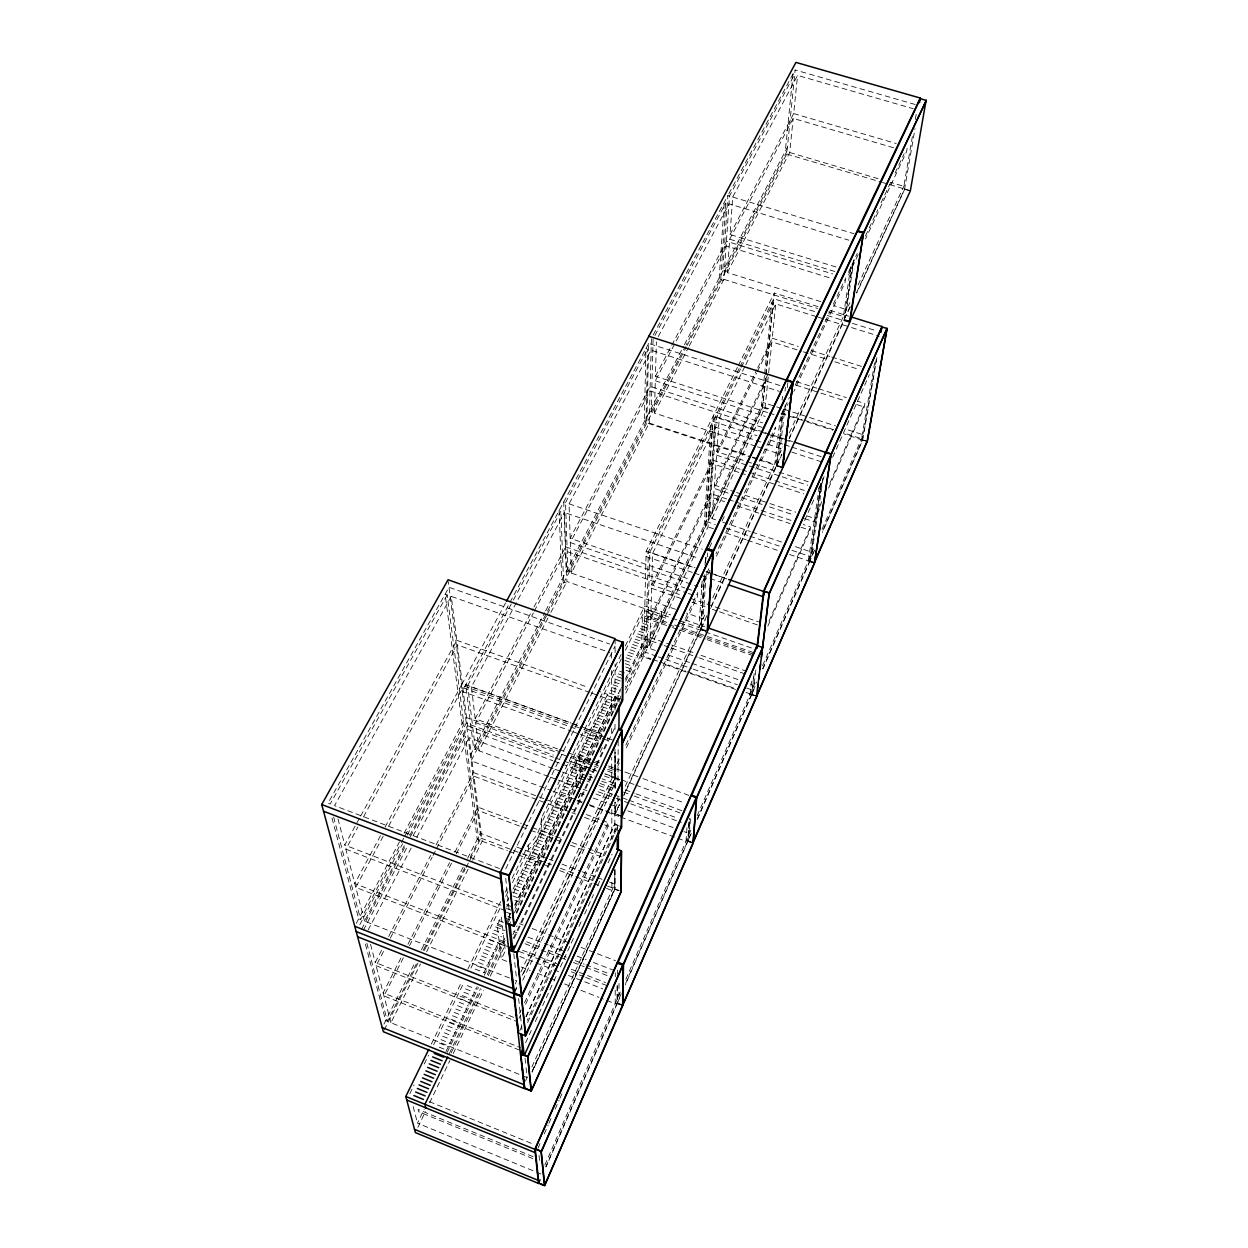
<?xml version="1.0" encoding="UTF-8"?>
<svg xmlns="http://www.w3.org/2000/svg" width="1248" height="1248" viewBox="0 0 1248 1248"><rect width="100%" height="100%" fill="white"/><g stroke="black" fill="none" stroke-linecap="round" stroke-linejoin="round"><path stroke-width="0.75" stroke-dasharray="5 3.75" d="M619.242 759.143L614.281 769.688L614.281 773.542L606.98 770.874M614.718 869.669L614.921 889.372L532.241 1072.079M614.89 752.747L615.092 778.362L522.662 975.359M532.35 1070.956L614.749 888.794L614.78 870.558M614.827 833.804L614.874 800.92M614.89 787.613L614.952 748.94M614.983 729.3L614.983 721.547M614.999 709.925L615.077 664.014M615.092 652.548L615.108 640.489M615.077 869.606L614.921 889.372M621.473 816.317L615.108 813.493L615.124 802.043M615.155 788.674L615.202 752.419M621.582 816.208L615.264 813.821L615.28 802.386M615.311 787.114L615.373 752.778M615.233 990.21L615.202 1003.72L600.74 998.057M615.264 976.685L615.264 972.832M617.354 830.497L617.37 824.912L527.296 1020.302M617.854 701.782L617.854 697.991M617.089 985.998L617.214 1003.595L546.047 1166.927M617.916 802.121L617.947 796.318M618.01 780.842L618.181 740.204M617.339 985.421L617.214 1003.595M617.526 974.282L617.401 970.164M619.055 702.218L619.07 698.428L515.97 913.037M619.008 983.486L618.946 995.155L615.326 993.751M645.996 421.98L647.634 349.097L645.934 348.551L644.389 421.45L645.996 421.98L567.918 571.927L566.233 571.334L563.737 502.024L565.516 502.616L567.918 571.927M779.906 385.507L648.679 343.45L646.854 422.932L750.516 457.018M737.396 367.364L646.152 551.226L643.547 656.214L650.863 658.804M675.574 609.305L571.288 573.097L649.21 423.041L651.409 338.348M649.6 411.45L651.206 411.965L653.094 338.894M647.182 647.587L649.802 552.318L712.234 426.114L710.861 425.662L704.153 525.58L705.432 526.016L647.182 647.587L645.84 647.119L648.352 551.819L649.802 552.318M755.633 446.176L654.42 413.026L655.309 380.796L726.149 245.981L832.026 278.569M767.536 412.526L655.45 376.241L656.401 341.874M655.34 650.473L649.849 648.539L651.643 588.323L712.452 463.663L745.352 474.552M679.364 594.5L651.737 584.953L652.688 553.301L715.01 427.019L760.734 441.964M661.315 616.574L661.502 611.692L625.279 687.118M821.293 482.929L809.796 561.569L762.887 668.928M852.618 263.968L844.366 320.081L789.282 438.578M697.726 592.363L697.445 596.575L625.81 749.018M720.782 278.366L725.852 202.878L724.246 202.394L719.238 277.883L720.782 278.366L686.15 344.869M705.432 526.016L712.234 426.114M729.487 196.061L727.896 195.577L722.748 271.175L724.277 271.643L786.77 151.632L785.304 151.195L792.979 74.069L794.508 74.506L729.487 196.061L723.84 279.318L689.286 345.868M702.14 581.209L698.974 627.541L566.904 581.537L565.812 551.148L686.478 592.784M704.356 574.782L700.783 629.694L623.704 795.896M705.042 565.079L705.572 557.31M686.962 827.752L686.01 841.339L678.74 838.64M704.512 576.124L700.83 628.524L706.945 631.004M705.448 562.536L705.869 556.717M712.452 463.663L708.022 526.89L649.849 648.539M651.737 584.953L712.686 460.138L715.01 427.019M704.668 576.436L700.783 629.694M705.682 561.07L706.025 557.029M716.477 417.534L715.104 417.082L708.131 517.296L709.41 517.717L716.477 417.534L740.501 368.987M820.903 301.657L727.334 272.594L729.706 239.21L793.182 118.388L893.584 147.763M835.973 266.978L730.033 234.499L732.701 197.028L797.581 75.395L913.255 108.701M706.196 574.267L703.014 618.836L686.556 613.127M707.429 556.842L707.71 552.958M689.005 822.214L687.835 841.402L625.31 984.89M689.239 821.699L687.835 841.402M692.921 842.54L688.007 840.684L689.629 818.22M715.619 519.808L711.984 518.591L716.586 455.177L756.538 373.246M751.561 463.086L716.836 451.651L719.254 418.439L744.931 366.382M690.456 818.797L689.38 833.617L683.935 831.605M904.94 188.698L856.736 292.984M809.734 560.492L814.32 562.567M764.447 375.617L761.358 406.333L762.59 406.723L709.41 517.717M764.634 373.698L771.779 302.671L773.105 303.092L762.59 406.723M687.196 345.368L786.708 154.066L795.163 69.982L917.124 105.05M625.872 693.124L762.668 407.534L774.29 293.015L818.86 306.883M727.334 272.594L789.703 152.506L793.182 118.388M730.033 234.499L793.681 113.584L797.581 75.395M711.984 518.591L765.086 407.534L768.3 376.288L714.168 488.452L732.623 494.598M768.659 372.793L771.857 341.874L801.512 351.25M757.739 367.879L772.231 338.224L775.757 303.919L816.41 316.618M776.708 464.599L777.067 465.348L781.903 454.475M751.982 694.075L755.102 686.806M780.406 416.692L774.774 464.318L760.001 459.451M782.09 400.109L782.527 396.334M751.53 681.236L750.001 694.574L746.382 693.295M711.032 607.464L776.63 465.988L782.886 411.122M785.023 391.061L785.46 387.27M783.276 409.484L776.63 465.988M697.476 819.172L751.67 694.777L753.932 673.717M785.288 404.758L779.548 454.007L764.821 449.186M787.285 387.707L787.94 382.028M754.198 673.608L751.811 694.73L756.335 696.29M755.867 669.989L754.057 685.246L750.407 683.966M691.283 833.383L687.991 840.31M701.173 628.82L705.292 619.835M617.588 1002.752L620.693 995.514M845.707 277.914L845.021 282.578L793.9 391.357M767.848 626.059L810.03 530.244L810.514 526.937L803.228 524.503M850.715 266.76L843.383 316.54L828.672 311.953M615.498 813.758L619.616 804.742M804.586 518.591L813.805 521.664L822.089 500.682M808.345 560.758L819.281 486.907M852.478 263.468L844.21 320.128M853.991 259.771L846.596 309.629L833.742 305.651M809.656 561.616L821.106 483.366M821.231 483.257L818.953 498.623L821.184 483.756M823.15 478.187L812.042 552.271L793.853 546.14M818.953 498.623L821.278 483.194M907.14 148.387L906.594 151.57L865.535 238.93M828.563 488.14L864.302 407.004L864.88 403.541L857.485 401.185M912.382 136.562L903.848 186.311L890.963 182.489M915.346 119.34L916.656 111.696M874.645 362.794L861.557 438.719L844.865 433.321M856.424 292.921L904.597 189.01L915.018 128.56M876.299 359.549L862.399 439.78L821.948 532.646M876.892 357.568L862.68 440.076L822.307 532.459M544.814 1165.133L621.254 989.851M625.872 979.243L690.924 830.045M697.148 815.786L756.397 679.91M762.59 665.683L814.367 546.952M822.104 529.199L863.257 434.834L844.724 428.86M545.813 1166.755L621.239 993.564M625.576 983.518L691.08 833.196M697.102 819.312L756.928 681.938M762.7 668.756L814.414 550.025M814.585 550.212L809.858 561.07M813.805 521.664L820.81 505.783M769.033 621.098L810.514 526.937M829.873 483.023L864.88 403.541M537.982 1148.129L540.337 1142.809M544.237 1133.933L548.153 1125.041M548.933 1123.262L551.288 1117.943M555.188 1109.066L559.104 1100.174M559.884 1098.396L562.224 1093.076M804.586 520.572L814.804 497.531M818.657 488.857L824.117 476.564M832.697 457.236L869.326 374.696M525.517 1081.08L527.124 1077.539L525.876 1065.979M531.913 1066.946L614.749 884.099L609.305 882.04M531.976 1071.876L614.562 889.309L619.008 890.354M525.642 1042.735L531.305 1030.396M535.33 1021.582L553.114 982.8M553.925 981.037L556.343 975.749M560.383 966.935L574.922 935.22M578.963 926.406L581.381 921.118M584.626 914.066L593.502 894.676M597.542 885.862L599.976 880.573M608.041 862.945L612.082 854.131M525.907 1016.558L614.843 823.618M519.667 1030.91L522.116 1025.622M526.188 1016.792L614.905 823.914L621.317 826.301M527.639 1022.518L618.462 825.318M614.858 808.704L619.554 798.595M625.279 786.256L706.274 611.816M712.795 597.761L782.824 446.956M789.376 432.869L849.857 302.578M858.047 284.965L905.767 182.161M519.09 1018.274L520.728 1014.749M525.642 1004.188L608.182 826.207L608.166 822.65L602.706 820.622M619.351 804.508L614.858 814.133L611.208 812.791M623.828 794.773L707.07 615.186M711.142 606.388L781.685 454.241M789.064 438.344L850.028 306.805M850.231 307.024L844.256 319.098M519.574 1013.407L521.212 1009.882M524.503 1002.815L608.166 822.65M522.756 980.335L614.905 783.51L602.129 778.814M515.268 983.939L516.719 980.85L511.29 978.713M520.853 972.052L619.226 763.027M709.847 570.211L701.594 587.761L701.875 583.534L709.332 567.715M716.446 556.171L774.992 431.574L775.507 427.097L715.946 553.66M779.891 421.184L788.128 403.634M858.156 254.654L848.297 275.621L848.983 270.956L857.204 253.469M514.472 991.832L518.232 983.908M522.257 975.25L614.905 777.754L605.842 774.431M514.41 992.94L517.717 985.904M625.856 745.103L696.899 594.11M781.232 414.929L789.5 397.363M795.272 385.07L816.769 339.394M817.596 337.646L829.998 311.298M833.305 304.262L844.88 279.677M865.441 235.981L877.781 209.758M881.072 202.753L890.947 181.771M895.066 173.035L904.114 153.8M709.519 547.498L712.015 542.225M722.03 521.087L724.542 515.814M512.897 934.643L517.093 925.876M578.37 797.722L580.882 792.464M600.194 752.076L602.706 746.819M506.75 961.334L501.322 959.213L505.315 950.867L503.506 935.36M578.464 797.878L579.899 794.867M513.287 938.324L607.76 740.454L607.745 737.677M514.145 938.621L614.656 727.99L615.763 728.005M449.342 1053.499L480.496 988.634M487.219 974.61L505.736 936.047M516.688 913.255L621.067 695.885M540.946 1174.009L417.472 1123.153L424.211 1109.113M451.152 1052.938L481.478 989.742M488.218 975.702L505.05 940.586M625.482 689.567L763.183 402.527L781.716 408.517M417.893 1127.303L425.474 1111.484M429.686 1102.702L449.888 1060.504M453.258 1053.484L483.569 990.194M490.308 976.139L505.456 944.486M650.707 619.944L710.128 496.829L724.651 501.696M508.794 917.374L510.479 913.864M514.706 905.128L615.03 696.54M506.594 922.88L509.964 915.892M515.018 905.408L615.092 696.883L622.284 699.473M445.957 1051.627L477.188 986.762M483.943 972.738L499.138 941.179L497.172 925.158L501.322 916.594L503.209 932.724M508.248 922.241L509.933 918.762M514.972 908.279L576.342 780.842L575.749 763.043L579.478 755.336L594.001 760.656M587.246 775.882L580.008 773.214L620.989 688.116M625.17 679.442L646.074 636.012L669.895 644.389M447.283 1052.251L478.405 987.527M484.302 975.281L499.45 943.8L504.847 945.906M514.41 912.709L620.646 691.844M625.716 681.299L645.996 639.148L662.438 644.935M506.719 907.046L508.42 903.536M513.505 893.038L607.558 698.833L607.542 694.356L598.463 691.096M767.816 374.556L714.418 485.082L734.76 491.852M409.828 1093.654L414.071 1084.933M424.258 1063.998L428.501 1055.278M433.586 1044.81L464.131 982.02M470.917 968.058L500.604 907M505.705 896.532L508.248 891.306M512.491 882.586L528.606 849.436A42.042 37.534 -9.7 0 0 541.741 822.432L621.27 658.913M625.498 650.208L644.67 610.771L668.647 619.133M507.14 901.337L508.841 897.827M513.084 889.06L607.542 694.356M716.836 451.651L756.881 369.626M757.396 371.498L771.857 341.874M431.309 1044.124L461.916 981.287M467.875 969.072L501.041 900.994M505.284 892.258L506.984 888.763M512.086 878.296L528.247 845.13A42.214 37.643 -9.6 0 0 541.445 818.048L621.067 654.576M625.31 645.871L644.795 605.873L670.535 614.843M505.721 868.858L615.092 645.965M741.359 367.255L773.105 303.092M745.789 364.65L775.757 303.919M738.254 365.633L774.29 293.015M739.144 368.55L646.012 556.546L698.989 574.704M740.002 366.818L773.713 298.771L816.254 312.047M527.124 1077.539L390.92 1022.752L420.467 963.971M426.566 951.865L468.281 868.889M472.633 860.246L482.196 841.23L473.99 776.225L537.451 799.874M383.947 1024.078L415.319 961.943M421.434 949.853L463.273 866.97M467.626 858.328L480.293 833.227L509.371 844.225M365.446 944.284L385.694 1020.646L387.426 1021.348L417.035 962.614M423.134 950.524L464.942 867.61M470.168 857.236L478.873 839.966L465.457 736.304L463.648 735.618L477.22 839.327L478.873 839.966M384.228 1030.006L418.205 962.582M424.304 950.492L465.239 869.232M466.112 867.5L480.917 838.11L448.297 581.646M403.354 957.809L383.947 995.904L520.681 1050.551M409.531 945.672L451.87 862.54M456.269 853.882L478.327 810.576L519.854 826.192M400.858 958.152L383.152 992.878L520.354 1047.665M407.94 944.268L449.561 862.68M454.865 852.259L477.89 807.113L521.368 823.446M513.521 1017.292L375.258 962.473L381.514 950.383M388.658 936.577L430.638 855.426M436.004 845.068L473.522 772.543L469.108 737.646L553.238 768.643M390.92 1022.752L376.1 965.718L384.119 950.212M390.343 938.153L432.167 857.189M433.056 855.473L435.724 850.294M436.613 848.578L473.99 776.225M546.406 615.997L471.089 760.812L551.164 790.514M547.31 614.281L686.306 347.1M548.465 776.459L479.014 750.797L549.994 614.094M550.898 612.362L566.904 581.537M654.42 413.026L688.397 347.599M470.371 755.18L544.736 612.55M545.641 610.818L683.53 346.382M684.419 344.666L787.41 147.17M475.457 749.471L467.657 685.558L465.785 684.871L473.678 748.816L475.457 749.471L546.577 612.893M547.482 611.161L563.519 580.367L560.867 511.29L559.088 510.682L561.834 579.774L563.519 580.367M651.206 411.965L685.246 346.585M363.418 930.15L406.77 847.798M413.088 835.786L465.457 736.304M557.544 748.894L475.192 718.739L533.099 608.712M534.004 606.996L565.656 546.842L564.439 512.507L698.1 558.106M687.242 578.51L570.164 538.278L650.114 386.365L762.59 422.9M655.45 376.241L726.476 241.27L832.666 273.905M479.014 750.797L475.675 722.717L533.364 612.908M534.269 611.192L565.812 551.148M571.288 573.097L570.305 542.584L650.005 390.905L762.138 427.393M368.16 929.947L411.419 847.532M416.832 837.221L469.108 737.646M359.814 924.674L402.589 843.742M407.144 835.13L466.3 723.2L553.285 755.134M509.48 977.995L364.525 921.118L404.305 845.707M409.734 835.427L467.61 725.728L457.392 644.904L589.243 692.266M361.499 929.386L405.787 845.364M410.311 836.8L467.048 729.144L552.848 760.687M356.32 923.302L399.5 841.807M404.04 833.243L465.535 717.179L560.258 751.904M331.984 818.095L358.691 918.824L360.641 919.589L400.499 844.241M401.404 842.54L404.118 837.392M405.023 835.676L463.928 724.386L447.174 594.937L445.13 594.204L462.072 723.7L463.928 724.386M467.657 685.558L512.444 601.832M513.349 600.132L560.867 511.29M565.516 502.616L647.634 349.097M654.904 335.494L725.852 202.878M475.192 718.739L471.416 686.915L564.439 512.507M570.164 538.278L569.057 503.833L651.004 350.189L779.298 391.373M658.273 336.554L729.05 203.845L848.843 240.193M380.5 835.692L354.775 883.584L508.7 943.426M385.086 827.143L462.275 683.467L578.651 725.712M505.549 603.002L461.448 685.09L572.926 725.587M383.214 836.207L355.774 887.406L509.106 947.076M388.705 825.973L462.805 687.757L576.966 729.253M648.679 343.45L462.259 691.439L571.319 731.141M653.234 334.948L727.896 195.577M728.801 193.861L795.163 69.982M500.947 905.19L344.776 845.052L359.705 817.752M360.641 816.052L456.815 640.302L451.261 596.388L609.742 652.517M364.525 921.118L345.836 849.17L357.926 827.05M363.511 816.832L457.392 644.904M614.593 778.424L618.649 779.033M451.261 596.388L334.542 805.662L499.434 868.53M447.174 594.937L330.205 804.008L328.037 803.182L449.015 587.278L609.617 644.03M616.886 1003.548L622.393 1005.124M687.539 841.339L692.796 842.759M751.405 694.699L756.538 695.822M809.406 561.522L814.211 562.723M614.702 778.268L621.66 780.53M700.424 629.585L706.789 631.223M862.321 440.014L866.939 441.137M862.493 440.201L843.929 433.805M776.303 465.863L782.34 467.345M843.913 320.003L849.638 321.329M904.8 189.353L909.979 190.429M904.94 189.306L909.886 190.741M844.366 320.081L849.529 321.656M862.68 440.076L866.861 441.386M776.786 465.941L782.231 467.688M809.796 561.569L814.133 562.988M700.955 629.632L706.68 631.582M687.976 841.339L692.702 843.055M615.092 889.309L618.914 890.698M617.37 1003.532L622.3 1005.42M793.681 113.584L896.22 143.536M789.703 152.506L878.077 178.682M786.708 154.066L880.651 181.912M882.492 182.458L888.014 184.096M889.855 184.642L904.597 189.01M732.701 197.028L853.975 233.719M729.706 239.21L835.318 271.643M724.854 270.535L727.912 271.487M829.998 310.346L848.578 316.118M723.84 279.318L817.643 308.521M720.19 279.49L723.263 280.441M849.748 321.204L844.444 319.519M827.362 315.51L877.313 331.079M818.251 317.195L823.805 318.926M825.646 319.504L849.67 326.992M851.51 327.569L879.216 336.227M772.231 338.224L798.236 346.429M811.247 350.548L829.842 356.413M831.698 357.006L861.432 366.397M803.369 351.827L827.471 359.455M834.881 361.795L858.983 369.424M796.411 381.67L816.769 388.175M818.626 388.768L846.378 397.628M795.99 385.148L845.832 401.092M856.908 404.633L864.302 407.004M783.572 409.11L790.982 411.512M792.823 412.105L835.458 425.864M765.086 407.534L768.784 408.736M781.778 412.932L785.491 414.133M792.917 416.536L802.183 419.531M804.04 420.124L833.726 429.718M762.668 407.534L768.206 409.328M781.139 413.509L805.147 421.262M806.988 421.855L832.853 430.217M769.376 413.119L774.883 414.898M655.309 380.796L765.227 416.426M763.09 431.98L713.357 415.787L705.806 526.235L713.497 528.731M764.93 432.588L770.453 434.382M772.294 434.99L787.02 439.795M788.876 440.388L792.558 441.589M719.254 418.439L759.361 431.512M761.186 432.104L783.073 439.234M784.898 439.826L790.374 441.62M712.982 421.372L757.006 435.739M769.844 439.92L782.683 444.116M784.524 444.725L790.031 446.519M791.856 447.112L821.215 456.69M768.05 444.35L782.683 449.14M791.825 452.135L822.916 462.29M757.474 446.784L762.98 448.594M649.21 423.041L750.766 456.425M752.606 457.033L758.144 458.858M777.145 465.473L782.465 467.173M752.357 457.626L757.91 459.451M759.767 460.06L776.428 465.535M753.386 463.694L777.145 471.526M778.97 472.118L808.205 481.759M716.586 455.177L747.568 465.41M749.393 466.003L780.374 476.221M782.2 476.83L807.721 485.238M712.686 460.138L740.173 469.232M742.014 469.825L747.505 471.65M749.346 472.259L773.167 480.121M774.992 480.73L804.32 490.417M752.653 476.97L776.428 484.832M778.253 485.441L803.837 493.896M736.616 492.476L768.05 502.944M769.907 503.552L795.803 512.179M806.91 515.876L814.304 518.341M734.464 495.222L740.002 497.063M741.842 497.671L762.138 504.442M769.532 506.906L793.51 514.894M726.742 498.95L710.362 493.475L650.801 616.746L667.243 622.487M728.567 499.559L734.027 501.384M735.852 501.992L759.533 509.902M761.342 510.51L792.308 520.853M737.365 505.939L759.174 513.24M760.984 513.848L790.046 523.567M800.951 527.202L810.03 530.244M722.904 522.257L750.188 531.445M752.014 532.054L782.933 542.474M706.134 521.43L715.276 524.503M726.227 528.2L748.129 535.579M749.954 536.203L779.173 546.047M791.95 550.352L810.202 556.499M725.821 532.99L746.32 539.822M747.646 540.353L779.158 550.898M789.485 554.471L809.5 561.226M569.057 503.833L702.374 549.167M652.688 553.301L695.058 567.809M706.118 571.584L709.8 572.848M711.641 573.487L726.383 578.526M646.152 551.226L693.826 567.544M706.664 571.943L726.851 578.854M700.814 575.328L708.115 577.84M709.94 578.464L724.558 583.471M570.305 542.584L697.944 586.513M565.656 546.842L684.887 587.933M686.728 588.572L692.219 590.46M688.303 593.424L693.794 595.312M690.409 598.322L758.534 621.863M651.643 588.323L681.034 598.494M692.047 602.3L710.408 608.65M712.249 609.289L717.756 611.192M719.597 611.832L758.16 625.17M568.651 570.523L572.021 571.693M684.996 619.866L704.87 626.792M649.1 610.397L657.462 613.314M562.786 581.771L566.171 582.956M679.661 622.97L703.513 631.285M705.338 631.925L753.043 648.539M647.852 612.986L656.214 615.904M674.544 625.03L705.604 635.872M707.429 636.511L754.931 653.078M646.589 615.592L654.966 618.509M673.686 626.324L642.424 615.42L641.472 656.214L654.139 660.691M681.049 628.898L704.948 637.244M706.789 637.884L754.619 654.576M645.325 618.181L670.753 626.948M672.578 627.588L678.038 629.491M679.864 630.131L705.37 639.038M707.195 639.678L754.572 656.23M644.062 620.786L652.454 623.719M642.798 623.392L651.191 626.34M641.534 626.012L649.943 628.945M640.271 628.633L648.679 631.582M638.992 631.254L647.416 634.202M671.736 645.029L693.716 652.751M701.048 655.325L746.866 671.408M637.728 633.875L646.136 636.839M664.264 645.575L669.755 647.509M671.58 648.149L697.164 657.15M699.005 657.79L746.522 674.482M636.449 636.511L644.873 639.475M635.17 639.148L643.594 642.112M633.89 641.784L642.33 644.764M668.132 654.982L690.082 662.704M691.907 663.343L739.44 680.098M632.596 644.436L641.051 647.416M631.316 647.088L639.772 650.068M643.656 651.659L656.526 656.198M658.351 656.854L663.874 658.788M665.699 659.443L691.423 668.522M693.264 669.162L737.334 684.715M746.522 687.96L752.029 689.91M630.022 649.756L638.492 652.735M652.704 659.443L658.195 661.378M660.02 662.033L685.636 671.081M687.461 671.736L735.041 688.537M746.023 692.422L751.514 694.356M752.045 694.465L756.428 696.01M664.997 664.529L688.506 672.844M690.316 673.483L735.524 689.458M628.742 652.408L637.198 655.403M627.448 655.075L635.918 658.07M626.153 657.743L634.624 660.754M624.842 660.426L633.344 663.437M625.248 663.718L632.05 666.12M625.654 667.009L630.755 668.819M626.044 670.301L629.444 671.518M619.632 671.19L628.15 674.216M618.322 673.889L626.839 676.931M617.011 676.603L623.828 679.021M615.701 679.302L620.818 681.143M614.375 682.032L622.924 685.074M613.064 684.746L621.613 687.804M611.738 687.476L620.287 690.534M610.412 690.206L618.977 693.28M609.086 692.952L617.651 696.025M456.815 640.302L587.558 687.196M618.712 698.646L615.498 697.975M607.76 695.698L616.325 698.771M591.084 692.921L598.4 695.557M600.241 696.212L614.999 701.516M605.093 701.189L613.673 704.278M603.751 703.95L612.347 707.039M602.41 706.711L611.005 709.816M601.068 709.488L609.679 712.592M599.726 712.265L608.338 715.369M598.369 715.042L606.996 718.162M597.028 717.818L605.654 720.954M595.67 720.611L604.313 723.746M594.313 723.419L602.956 726.539M592.956 726.211L601.614 729.347M591.599 729.019L600.257 732.17M580.476 726.383L602.285 734.308M471.416 686.915L571.069 723.091M572.879 723.746L578.323 725.728M585.562 728.364L601.879 734.276M574.751 726.258L582.067 728.91M583.892 729.581L605.826 737.537M607.651 738.208L614.968 740.86M584.204 731.89L600.522 737.818M602.332 738.473L607.76 740.454M588.869 734.651L597.542 737.802M573.144 731.796L578.604 733.777M580.414 734.448L598.588 741.062M587.496 737.474L596.185 740.626M586.123 740.298L594.812 743.465M584.75 743.137L593.44 746.304M583.378 745.976L592.082 749.143M581.989 748.816L590.71 751.998M580.616 751.67L589.337 754.853M579.228 754.525L587.948 757.723M595.811 761.327L599.446 762.653M608.525 765.976L623.064 771.295M624.874 771.966L641.222 777.941M643.032 778.612L692.063 796.567M559.385 749.564L566.701 752.248M568.526 752.918L590.491 760.968M592.316 761.639L599.648 764.322M608.79 767.676L614.281 769.688M577.84 757.38L586.576 760.578M571.194 755.914L593.05 763.916M594.875 764.587L598.525 765.929M607.636 769.267L614.921 771.935M475.675 722.717L559.572 753.48M561.397 754.151L568.682 756.818M570.508 757.489L592.394 765.523M594.22 766.194L597.87 767.52M576.451 760.25L585.187 763.464M575.749 763.043L595.764 770.39M604.859 773.729L619.429 779.08M621.239 779.75L633.984 784.415M635.809 785.086L684.949 803.135M569.603 761.124L591.349 769.111M593.159 769.766L596.778 771.108M614.905 778.144L621.551 780.64M467.61 725.728L553.363 757.24M555.188 757.91L562.489 760.594M564.314 761.264L586.201 769.298M588.026 769.969L593.502 771.982M604.453 776.006L611.738 778.69L611.707 757.442M573.659 766.007L582.41 769.22M554.674 761.358L560.149 763.37M561.974 764.041L594.828 776.131M572.27 768.877L581.022 772.106M589.056 776.537L592.675 777.878M601.723 781.201L616.216 786.536M625.264 789.859L634.312 793.198M636.121 793.853L684.98 811.84M570.866 771.779L579.634 775.008M585.515 778.128L580.102 776.131L580.336 783.791M587.324 778.799L590.928 780.125M599.96 783.448L614.39 788.767M623.423 792.09L632.44 795.413M634.249 796.084L682.984 814.024M555.064 769.314L560.555 771.342M562.38 772.013L589.82 782.122M598.962 785.491L611.754 790.218L611.77 795.99M568.058 777.566L576.841 780.811M576.342 780.842L579.961 782.168M599.914 789.532L612.612 794.212M614.437 794.882L627.136 799.578M628.945 800.249L677.914 818.314M598.151 791.762L614.422 797.768M616.231 798.439L628.898 803.119M630.708 803.79L681.361 822.494M566.654 780.468L575.437 783.713M550.29 777.13L581.365 788.611M583.19 789.298L586.841 790.639M595.982 794.024L614.266 800.779M565.235 783.385L574.033 786.63M563.815 786.302L572.629 789.563M580.616 793.354L584.236 794.695M593.299 798.049L607.807 803.416M609.617 804.086L618.68 807.44M627.744 810.81L673.062 827.58M562.411 789.22L571.21 792.496M560.992 792.152L569.806 795.428M552.973 791.185L582.098 801.996M589.384 804.695L609.398 812.12M577.013 800.888L582.473 802.916M589.727 805.615L604.266 810.997M606.076 811.684L618.79 816.395M620.615 817.066L676.931 837.97M559.556 795.085L568.386 798.361M558.137 798.034L566.966 801.31M556.717 800.966L565.547 804.258M619.663 826.098L615.264 824.897M473.522 772.543L544.487 798.954M546.296 799.625L568.136 807.752M569.962 808.439L577.231 811.138M586.326 814.523L600.881 819.936M555.282 803.93L564.127 807.222M539.276 800.545L546.53 803.244M548.34 803.93L570.102 812.027M571.912 812.698L575.546 814.055M584.61 817.424L602.737 824.179M604.562 824.866L608.182 826.207M553.847 806.879L562.708 810.186M552.412 809.843L561.272 813.15M550.976 812.807L559.837 816.13M549.526 815.786L558.402 819.109M548.075 818.766L556.967 822.089M546.64 821.761L555.532 825.084M545.189 824.741L554.081 828.079M543.722 827.752L552.63 831.09M542.272 830.747L551.195 834.101M523.177 824.132L530.431 826.847M532.241 827.533L553.972 835.692M555.797 836.378L563.035 839.108M572.099 842.509L604.703 854.755M540.821 833.758L549.728 837.112M521.664 826.862L528.887 829.577M530.696 830.263L561.397 841.807M570.43 845.192L586.669 851.308M588.479 851.994L604.734 858.094M539.354 836.784L548.278 840.138M537.888 839.795L546.827 843.164M536.422 842.821L545.36 846.206M534.94 845.863L543.894 849.233M533.473 848.905L542.428 852.29M531.991 851.947L540.961 855.332M516.641 846.986L523.895 849.732M525.72 850.418L547.529 858.671M549.338 859.357L552.973 860.73M562.052 864.162L580.226 871.042M582.052 871.728L602.035 879.294M530.509 855.005L539.495 858.39M480.917 838.11L511.664 849.748M513.474 850.434L520.697 853.18M522.506 853.866L546.016 862.774M547.825 863.46L551.444 864.817M560.492 868.249L574.954 873.725M582.192 876.47L593.05 880.573M607.511 886.064L614.749 888.794M529.027 858.062L538.013 861.463M482.196 841.23L507.421 850.777M509.215 851.464L516.422 854.194M518.232 854.88L550.649 867.173M559.666 870.589L574.08 876.049M575.874 876.736L592.082 882.882M593.892 883.553L599.29 885.612M606.497 888.342L611.91 890.386L611.894 878.826M527.545 861.12L536.531 864.536M526.063 864.193L535.049 867.61M524.566 867.266L533.567 870.698M523.068 870.355L532.085 873.787M521.57 873.444L530.587 876.876M520.073 876.533L529.105 879.98M518.575 879.637L527.608 883.085M517.062 882.742L526.11 886.205M515.549 885.862L524.597 889.325M514.036 888.982L523.099 892.445M512.522 892.102L521.586 895.58M512.819 895.939L520.073 898.716M514.94 900.479L518.56 901.867M506.438 904.675L513.708 907.483M506.423 908.419L512.491 910.759M345.836 849.17L505.019 910.541M506.407 912.179L512.476 914.519M507.905 916.516L510.947 917.686M504.956 917.998L512.21 920.79M519.449 923.598L523.084 925.002M532.147 928.496L572.021 943.894M581.084 947.404L615.529 960.71M498.748 920.54L506.36 923.473M497.203 923.723L506.345 927.264M497.172 925.158L504.442 927.966M513.536 931.492L517.171 932.896M528.06 937.123L548.044 944.861M549.869 945.563L564.408 951.194M577.122 956.124L586.201 959.634M593.471 962.458L615.28 970.897M495.643 926.921L504.8 930.462M526.594 941.788L540.992 947.372M548.184 950.165L566.186 957.154M575.172 960.632L584.173 964.127M585.967 964.829L607.558 973.206M494.099 930.119L503.256 933.676M525.049 943.722L539.401 949.291M541.195 949.978L559.135 956.951M560.929 957.653L566.311 959.728M573.487 962.52L584.251 966.701M586.045 967.403L607.573 975.749M492.539 933.332L501.712 936.889M499.138 941.179L504.535 943.285M522.569 950.305L556.842 963.628M571.272 969.244L605.53 982.566M489.419 939.775L498.592 943.348M519.23 951.506L558.792 966.904M571.381 971.802L583.97 976.7M585.764 977.402L607.355 985.795M487.843 943.004L497.032 946.592M519.745 956.483L552.209 969.15M554.003 969.852L559.416 971.958M568.433 975.468L602.706 988.822M486.283 946.249L495.472 949.837M484.708 949.478L493.912 953.082M622.549 1004.858L617.464 1002.94M521.212 966.982L530.244 970.507M537.482 973.346L548.324 977.574M550.134 978.292L555.547 980.398M564.595 983.939L573.628 987.464M580.866 990.288L598.931 997.355M483.132 952.739L492.352 956.342M481.556 955.999L490.776 959.603M479.965 959.26L489.2 962.879M478.39 962.52L487.625 966.155M476.798 965.796L486.049 969.431M475.207 969.088L484.458 972.722M467.189 985.608L476.486 989.274M465.582 988.931L474.88 992.612M463.96 992.269L473.273 995.951M462.353 995.608L471.666 999.289M460.73 998.946L470.059 1002.643M376.1 965.718L517.468 1021.8M459.108 1002.3L468.437 1006.013M457.47 1005.654L466.814 1009.382M455.832 1009.024L465.192 1012.752M454.21 1012.393L463.57 1016.137M452.572 1015.778L461.932 1019.522M450.918 1019.164L460.294 1022.908M449.28 1022.564L458.656 1026.308M447.626 1025.965L457.018 1029.725M445.973 1029.382L455.38 1033.141M444.319 1032.798L453.726 1036.573M442.65 1036.214L452.072 1039.99M440.996 1039.646L450.419 1043.437M439.327 1043.078L448.765 1046.885M439.234 1047.166L447.096 1050.332M429.421 1101.672L532.74 1143.932M333.637 817.05L360.641 919.589M366.85 943.176L387.426 1021.348M337.958 818.797L344.776 845.052M370.562 944.346L375.258 962.473M413.182 1106.57L417.472 1123.153M499.45 943.8L501.322 959.213M505.705 878.342L510.479 922.818M513.817 953.768L516.313 976.981M518.638 998.587L522.148 1031.332M525.049 1058.288L525.673 1064.06M539.042 1155.414L539.62 1160.999M528.247 845.13L528.606 849.436M541.445 818.048L541.741 822.432M576.436 783.744L576.638 789.469M579.478 755.336L580.008 773.214M611.567 653.156L611.567 658.96M611.598 670.535L611.66 714.964M611.676 728.473L611.692 736.195M611.785 809.484L611.832 838.375M533.052 1156.646L418.096 1109.472L418.673 1111.734L533.302 1158.799L533.052 1156.646"/><path stroke-width="1.5" d="M712.546 559.432L713.17 550.805L792.418 382.496M617.323 839.81L617.276 849.124L618.337 849.529L524.191 1055.543L521.96 1034.842L520.806 1034.389L523.068 1055.09M618.337 849.529L618.431 830.903M619.039 706.009L618.93 728.738L512.944 951.584L510.089 925.252L508.794 924.752L511.68 951.101L514.192 945.828M622.019 782.761L621.442 826.956L621.925 730.283M622.315 745.789L622.097 730.392L516.968 952.489L509.059 949.65L511.633 943.894M622.097 783.884L621.816 816.348L622.565 743.075L712.936 551.647L707.164 631.94L622.144 816.223M622.783 995.608L623.142 964.47L696.181 797.675M535.096 1149.268L617.276 963.284L622.799 964.922L622.69 1005.826L544.456 1185.6L538.84 1183.276L535.236 1148.831M706.571 548.434L713.731 550.867L862.976 233.08M763.807 591.115L769.579 593.096L887.063 328.411L882.086 327.054L826.176 452.088L831.059 453.898M826.238 452.322L825.63 453.008L831.48 453.96L887.063 328.411L867.344 441.246L814.258 562.614M707.585 625.326L708.24 617.417M708.895 607.885L709.41 601.91M710.065 592.379L710.72 584.47M711.235 576.872L711.89 568.963M707.491 631.004L713.357 550.742M863.195 233.423L793.385 382.075L786.1 380.968M857.672 231.488L863.85 232.736L926.25 100.511L863.632 232.487L857.891 231.02L920.369 98.623L926.297 100.542M763.667 591.536L769.376 592.894L831.152 454.802M691.408 795.943L697.039 797.191L762.653 647.618L696.821 797.004L691.642 795.413L757.333 645.637L762.746 647.54M792.87 381.997L786.864 379.813L857.236 231.613M756.928 648.024L763.526 591.396L881.993 326.524L852.29 317.273M757.271 647.774L764.041 591.068L825.864 452.868M783.604 459.56L784.368 453.664M784.992 448.048L785.507 444.085M786.209 438.329L786.661 434.491M787.519 426.956L788.05 422.978M788.674 417.362L789.36 411.606M790.046 405.85L790.577 401.872M791.201 396.256L791.965 390.359M792.355 386.662L792.761 382.637L782.699 467.969L707.429 630.833M782.402 467.204L793.042 381.935M757.614 688.475L758.176 684.263M758.753 679.115L759.346 674.622M760.048 668.834L760.562 664.139M761.436 657.259L761.935 652.907M762.606 647.618L769.142 593.05M691.236 795.07L696.571 798.236L623.641 964.454L617.573 962.114M713.17 550.805L706.852 548.356L786.193 380.936M622.705 965.032L541.601 1151.436L535.454 1148.846M523.084 1074.715L524.581 1088.053L531.336 1090.799L620.911 891.836L621.488 851.136L617.885 849.779M525.19 1035.653L518.528 1033.063L514.02 992.815L514.488 993.642M521.368 1059.474L520.728 1053.764L524.722 1088.428L531.18 1091.048L621.161 891.805L621.395 851.027L527.764 1056.354L520.728 1053.764L523.224 1048.024M614.749 639.382L623.329 642.47L622.69 700.331L514.004 926.344L506.22 923.255L500.448 871.728M622.159 699.894L515.206 924.144M849.701 321.204L863.538 232.58L849.997 321.906L783.167 466.939M830.981 454.428L814.507 563.238L692.843 842.618M622.331 700.003L622.783 641.909L509.106 875.082L500.37 872.258M520.9 996.169L514.41 992.94M919.511 102.617L920.275 98.046L795.928 62.4L506.47 601.302M881.01 332.233L881.993 326.524M514.379 925.891L506.594 922.88M887.078 328.567L867.22 441.043L814.507 562.645L831.199 453.851M705.994 549.635L706.898 548.683M782.746 467.095L782.34 467.345M622.892 965.453L541.242 1151.405L544.736 1185.475L622.705 1004.874M849.638 321.329L850.418 320.986M769.283 593.003L756.522 696.493L814.304 563.3M693.092 842.728L623.735 1002.908M756.725 696.587L693.124 842.65L696.727 797.113M428.766 1049.365L405.803 1096.493L415.366 1132.576L538.512 1183.432L540.056 1179.859M538.512 1183.432L534.846 1149.346L757.271 645.029L708.474 628.04M691.002 796.099L617.822 962.988M764.369 593.393L762.918 596.622L728.208 584.735M621.676 827.112L525.049 1035.809M619.975 730.298L920.275 98.046M620.662 729.862L706.274 549.557M447.658 1056.994L424.928 1104.324L425.786 1107.834M500.042 872.57L615.108 638.664L448.063 579.774L321.703 804.508L383.37 1031.737L524.347 1088.63L500.042 872.57L321.703 804.508M706.118 549.557L713.123 551.678M617.448 962.536L623.516 964.891L622.736 1005.014M521.914 995.764L516.734 952.583M857.672 230.818L863.086 232.97M786.848 379.954L792.558 382.34M535.501 1149.19L541.242 1151.405M514.457 993.346L509.059 949.65M849.997 321.235L910.338 190.944L926.125 100.121M622.034 743.527L712.842 551.491M514.379 993.143L513.271 987.277M648.851 336.227L786.271 380.156M621.254 851.23L528.185 1056.401L521.243 1054.638M794.399 442.182L825.692 452.384M728.676 579.478L763.526 591.396M618.431 729.019L622.05 730.174M696.384 797.909L693.092 843.398L622.861 1004.812M616.621 849.155L621.13 850.84M622.19 730.579L517.436 952.567L509.621 950.648M323.528 811.216L500.76 878.982M354.744 926.281L513.084 988.572M513.942 993.299L521.056 996.091M356.179 931.554L513.661 993.595M357.599 936.78L514.207 998.556M382.216 1027.525L523.895 1084.637M434.304 1053.437L443.758 1057.259M432.619 1056.916L442.088 1060.738M430.934 1060.394L440.419 1064.216M429.25 1063.873L438.734 1067.711M427.565 1067.352L437.05 1071.205M425.864 1070.862L435.365 1074.715M424.164 1074.356L433.68 1078.225M422.464 1077.866L431.98 1081.751M420.748 1081.392L430.279 1085.276M419.047 1084.918L428.579 1088.802M417.331 1088.459L426.878 1092.343M415.615 1092L425.162 1095.9M413.899 1095.541L423.446 1099.457M405.803 1096.493L534.846 1149.346M406.739 1100.034L535.205 1152.684M414.508 1129.331L538.184 1180.374M540.93 1184.024L544.253 1185.397M622.877 642.096L509.449 875.363L500.994 873.35M514.223 926.078L508.934 875.269M621.317 826.301L525.767 1035.715L521.492 996.029L622.05 780.967L521.945 996.107L514.488 994.235M531.336 1090.799L527.764 1056.354M516.968 952.489L525.408 1035.668M544.44 1185.428L541.07 1151.467M500.791 876.002L501.634 883.49M502.055 887.234L502.679 892.866M503.318 898.482L503.942 904.098M504.582 909.714L505.206 915.346M509.48 953.41L510.323 960.929M510.744 964.704L511.586 972.223M512.008 975.983L512.85 983.518M514.363 997.043L515.206 1004.546M515.845 1010.178L516.469 1015.794M517.109 1021.426L517.733 1027.057M521.804 1063.28L522.662 1070.909M513.989 926.156L508.685 875.363M531.149 1090.877L527.561 1056.432"/></g></svg>
